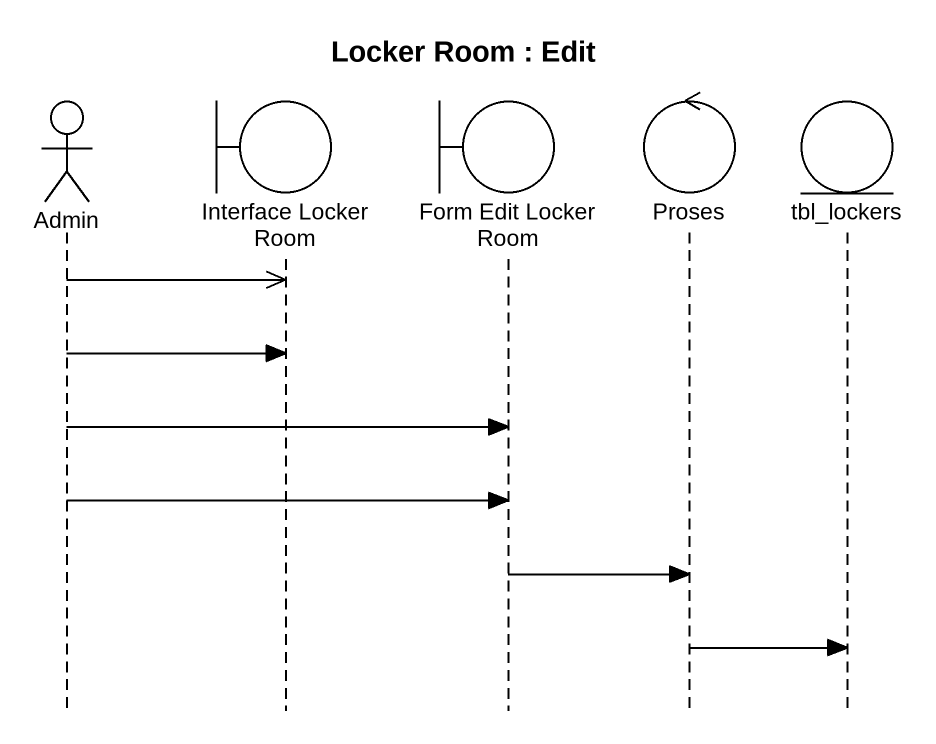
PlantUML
@startuml
title Locker Room : Edit
hide footbox
actor Admin
boundary "Interface Locker Room" as Interface_Locker_Room
boundary "Form Edit Locker Room" as Form_Edit_Locker_Room
control Proses
entity tbl_lockers

Admin ->> Interface_Locker_Room
Admin -> Interface_Locker_Room
Admin -> Form_Edit_Locker_Room
Admin -> Form_Edit_Locker_Room
Form_Edit_Locker_Room -> Proses
Proses -> tbl_lockers
@enduml
